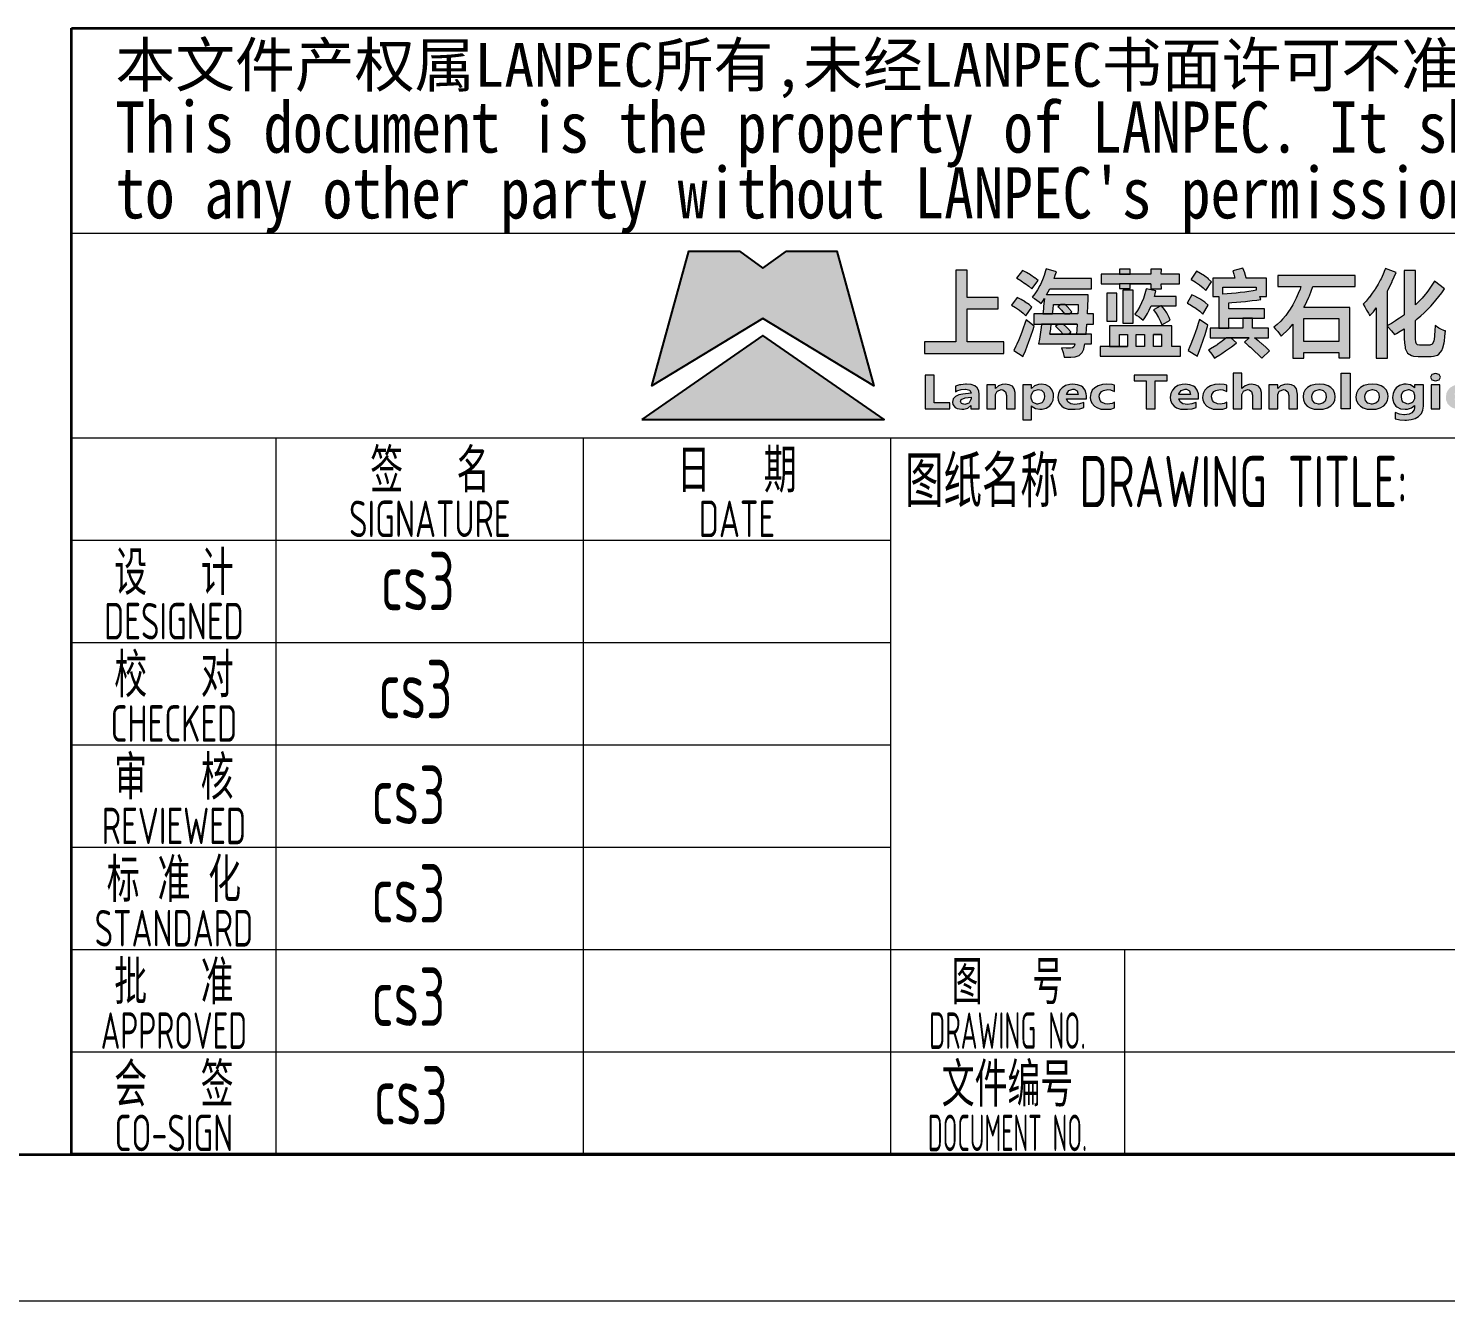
# Model space of a CAD drawing. Header units: millimetres. Extents: x 5765 to 6606, y -201 to 393.
# Drawn here: x 6413.1 to 6510, y -200.6 to -113.5 of the extents above; entities that cross this region are included whole.
import ezdxf
from ezdxf.enums import TextEntityAlignment as Align

# ---------------------------------------------------------------- set-up
doc = ezdxf.new("R2010")
doc.units = ezdxf.units.MM
for name, color, linetype, lineweight in [('1粗实线', 7, 'Continuous', 35), ('2细实线', 3, 'Continuous', 13), ('7文本', 2, 'Continuous', 13), ('8标注', 3, 'Continuous', 13), ('9图表', 4, 'Continuous', 13)]:
    doc.layers.add(name, color=color, linetype=linetype, lineweight=lineweight)
doc.layers.add('LOGO 1', color=7, linetype='Continuous', true_color=0x1e2380)
doc.layers.add('LOGO 2', color=7, linetype='Continuous', true_color=0x0075c2)
doc.styles.add('lanpec', font='bpec_e.shx', dxfattribs={"width": 0.75, "bigfont": 'hztxt.shx'})
doc.styles.add('黑体', font='simhei.ttf', dxfattribs={"width": 1.5})

# ---------------------------------------------------------------- blocks, each defined once
blk = doc.blocks.new('A1')
at = {"layer": '1粗实线'}
blk.add_lwpolyline([(-816, 10), (-10, 10), (-10, 584), (-816, 584)], close=True, dxfattribs=at)
at = {"layer": '9图表'}
blk.add_lwpolyline([(-841, 0), (0, 0), (0, 594), (-841, 594)], close=True, dxfattribs=at)
blk = doc.blocks.new('蓝滨LOGO')
at = {"layer": 'LOGO 1'}
h = blk.add_hatch(color=256, dxfattribs=at)
h.dxf.hatch_style = 1
h.paths.add_polyline_path([(24.365, 8.341), (22.233, 8.341), (22.233, 10.215), (21.469, 10.215), (21.469, 5.301), (19.322, 5.301), (19.322, 4.517), (24.757, 4.517), (24.757, 5.301), (22.233, 5.301), (22.233, 7.557), (24.365, 7.557)])
h = blk.add_hatch(color=256, dxfattribs=at)
h.dxf.hatch_style = 1
h.paths.add_polyline_path([(26.868, 9.683), (26.852, 9.694), (26.574, 9.88), (26.3, 10.04), (26.295, 10.04), (26.016, 10.189), (25.619, 9.668), (25.634, 9.658), (25.927, 9.483), (26.192, 9.307), (26.197, 9.301), (26.45, 9.111), (26.656, 8.93), (27.085, 9.513)])
h.paths.add_polyline_path([(26.667, 7.681), (26.471, 7.851), (26.218, 8.032), (26.207, 8.037), (25.939, 8.202), (25.67, 8.341), (25.283, 7.81), (25.552, 7.65), (25.557, 7.645), (25.82, 7.464), (26.068, 7.278), (26.259, 7.092)])
h.paths.add_polyline_path([(26.723, 6.081), (26.827, 6.39), (26.28, 6.819), (26.187, 6.556), (26.073, 6.241), (25.975, 5.977), (25.856, 5.673), (25.769, 5.451), (25.64, 5.157), (25.578, 5.012), (25.443, 4.723), (26.068, 4.3), (26.104, 4.393), (26.223, 4.692), (26.341, 5.007), (26.465, 5.327), (26.507, 5.451), (26.615, 5.766)])
h.paths.add_polyline_path([(30.734, 9.632), (28.179, 9.632), (28.267, 9.874), (28.339, 10.102), (27.647, 10.293), (27.606, 10.158), (27.503, 9.843), (27.384, 9.539), (27.245, 9.234), (27.214, 9.172), (27.049, 8.868), (26.873, 8.6), (26.687, 8.362), (26.837, 8.269), (27.007, 8.156), (27.167, 8.042), (27.302, 7.934), (27.415, 8.099), (27.524, 8.269), (27.508, 8.094), (27.472, 7.758), (27.451, 7.567), (27.415, 7.232), (28.076, 7.232), (28.112, 7.547), (28.148, 7.851), (28.654, 7.851), (28.943, 7.851), (29.831, 7.851), (29.82, 7.531), (29.81, 7.232), (29.232, 7.232), (28.886, 7.232), (28.076, 7.232), (27.415, 7.232), (26.796, 7.232), (26.796, 6.525), (27.327, 6.525), (29.774, 6.525), (29.769, 6.483), (29.748, 6.153), (29.712, 5.833), (30.373, 5.833), (30.378, 5.859), (30.404, 6.179), (30.429, 6.525), (30.889, 6.525), (30.889, 7.232), (30.466, 7.232), (30.471, 7.35), (30.486, 7.686), (30.491, 7.846), (30.507, 8.187), (30.512, 8.274), (30.512, 8.388), (30.512, 8.512), (27.668, 8.512), (27.782, 8.723), (27.885, 8.94), (30.734, 8.94)])
h.paths.add_polyline_path([(30.739, 5.833), (30.373, 5.833), (27.899, 5.833), (27.952, 6.174), (27.952, 6.194), (27.993, 6.525), (27.327, 6.525), (27.322, 6.463), (27.276, 6.127), (27.229, 5.802), (27.178, 5.487), (27.126, 5.177), (29.609, 5.177), (29.573, 5.053), (29.531, 4.971), (29.433, 4.888), (29.309, 4.868), (29.057, 4.873), (29, 4.878), (28.693, 4.893), (28.814, 4.584), (28.876, 4.264), (28.984, 4.253), (29.289, 4.248), (29.325, 4.248), (29.629, 4.274), (29.898, 4.362), (30.115, 4.568), (30.218, 4.795), (30.228, 4.837), (30.295, 5.177), (30.739, 5.177)])
h.paths.add_polyline_path([(29.103, 6.251), (29.041, 6.313), (28.804, 6.525), (28.515, 6.525), (28.287, 6.37), (28.329, 6.334), (28.561, 6.106), (28.597, 6.07), (28.809, 5.833), (29.144, 5.833), (29.34, 5.977), (29.32, 6.003)], flags=17)
h.paths.add_polyline_path([(29.196, 7.598), (29.17, 7.624), (28.943, 7.851), (28.654, 7.851), (28.45, 7.709), (28.685, 7.474), (28.886, 7.232), (29.232, 7.232), (29.397, 7.356)], flags=17)
h = blk.add_hatch(color=256, dxfattribs=at)
h.dxf.hatch_style = 1
h.paths.add_polyline_path([(36.768, 9.926), (35.509, 9.926), (35.519, 10.287), (34.801, 10.287), (34.801, 9.926), (33.382, 9.926), (32.664, 9.926), (31.4, 9.926), (31.4, 9.281), (32.664, 9.281), (34.801, 9.281), (34.801, 8.935), (35.519, 8.935), (35.509, 9.281), (36.768, 9.281)])
h.paths.add_polyline_path([(33.382, 10.287), (32.664, 10.287), (32.664, 9.926), (33.382, 9.926)], flags=17)
h.paths.add_polyline_path([(33.382, 9.281), (32.664, 9.281), (32.664, 8.961), (33.382, 8.961)], flags=17)
h.paths.add_polyline_path([(32.468, 8.641), (31.797, 8.641), (31.797, 6.721), (32.468, 6.721)])
h.paths.add_polyline_path([(33.594, 8.837), (32.892, 8.837), (32.892, 6.592), (33.594, 6.592)])
h.paths.add_polyline_path([(36.541, 8.414), (35.049, 8.414), (35.096, 8.6), (35.142, 8.79), (34.474, 8.929), (34.388, 8.594), (34.29, 8.279), (34.172, 7.975), (34.058, 7.732), (33.888, 7.454), (33.702, 7.211), (33.836, 7.118), (34.001, 7.01), (34.156, 6.891), (34.28, 6.793), (34.399, 6.953), (34.574, 7.237), (34.693, 7.469), (34.832, 7.774), (35.483, 7.774), (35.534, 7.774), (36.541, 7.774)])
h.paths.add_polyline_path([(35.896, 7.283), (35.736, 7.526), (35.534, 7.774), (35.483, 7.774), (34.977, 7.495), (35.158, 7.252), (35.323, 6.979), (35.462, 6.71), (35.56, 6.468), (36.128, 6.798), (36.061, 6.979)])
h.paths.add_polyline_path([(36.236, 6.395), (31.983, 6.395), (31.983, 4.992), (32.649, 4.992), (32.649, 5.802), (33.206, 5.802), (33.206, 4.992), (31.983, 4.992), (31.343, 4.992), (31.343, 4.336), (36.82, 4.336), (36.82, 4.992), (36.236, 4.992)])
h.paths.add_polyline_path([(34.373, 5.802), (34.373, 4.992), (33.8, 4.992), (33.8, 5.802)], flags=16)
h.paths.add_polyline_path([(34.977, 5.802), (35.534, 5.802), (35.534, 4.992), (34.977, 4.992)], flags=16)
h = blk.add_hatch(color=256, dxfattribs=at)
h.dxf.hatch_style = 1
h.paths.add_polyline_path([(38.946, 9.42), (38.729, 9.61), (38.482, 9.797), (38.461, 9.812), (38.193, 9.978), (38.193, 9.983), (37.919, 10.138), (37.558, 9.586), (37.836, 9.41), (37.862, 9.394), (38.12, 9.214), (38.131, 9.209), (38.373, 9.007), (38.559, 8.811)])
h.paths.add_polyline_path([(38.724, 7.825), (38.507, 8.006), (38.487, 8.021), (38.224, 8.197), (38.193, 8.218), (37.919, 8.372), (37.898, 8.383), (37.614, 8.517), (37.274, 7.954), (37.3, 7.944), (37.573, 7.794), (37.609, 7.774), (37.873, 7.603), (37.893, 7.588), (38.146, 7.397), (38.358, 7.206)])
h.paths.add_polyline_path([(38.605, 6.127), (38.698, 6.442), (38.125, 6.834), (38.048, 6.571), (37.945, 6.251), (37.857, 5.993), (37.743, 5.683), (37.656, 5.456), (37.537, 5.157), (37.475, 4.997), (37.351, 4.708), (37.981, 4.326), (38.022, 4.424), (38.136, 4.723), (38.249, 5.038), (38.363, 5.363), (38.404, 5.492), (38.507, 5.812)])
h.paths.add_polyline_path([(42.699, 9.668), (41.326, 9.668), (41.32, 9.683), (41.228, 10.003), (41.217, 10.029), (41.099, 10.339), (40.397, 10.163), (40.474, 9.926), (40.546, 9.668), (39.049, 9.668), (39.049, 8.414), (39.447, 8.414), (39.447, 6.241), (40.128, 6.241), (40.128, 6.917), (41.088, 6.917), (41.759, 6.917), (42.564, 6.917), (42.564, 7.572), (40.128, 7.572), (40.128, 7.98), (40.35, 7.996), (40.655, 8.016), (40.964, 8.042), (41.274, 8.073), (41.419, 8.089), (41.739, 8.125), (42.043, 8.166), (42.327, 8.212), (42.25, 8.414), (42.699, 8.414)])
h.paths.add_polyline_path([(39.715, 9.054), (42.002, 9.054), (42.002, 8.832), (41.806, 8.796), (41.491, 8.744), (41.228, 8.713), (40.918, 8.672), (40.629, 8.641), (40.319, 8.615), (40.02, 8.589), (39.715, 8.569)], flags=16)
h.paths.add_polyline_path([(42.838, 6.241), (41.759, 6.241), (41.759, 6.917), (41.088, 6.917), (41.088, 6.241), (40.128, 6.241), (39.447, 6.241), (38.848, 6.241), (38.848, 5.58), (39.958, 5.58), (41.532, 5.58), (41.207, 5.286), (41.269, 5.234), (41.511, 5.017), (41.604, 4.935), (41.847, 4.723), (41.919, 4.656), (42.146, 4.439), (42.167, 4.419), (42.384, 4.191), (42.921, 4.697), (42.709, 4.893), (42.693, 4.909), (42.451, 5.115), (42.42, 5.146), (42.177, 5.353), (42.141, 5.379), (41.899, 5.58), (42.838, 5.58)])
h.paths.add_polyline_path([(40.665, 5.229), (40.268, 5.58), (39.958, 5.58), (39.932, 5.559), (39.679, 5.358), (39.617, 5.312), (39.359, 5.131), (39.307, 5.09), (39.044, 4.919), (39.003, 4.899), (38.735, 4.739), (38.755, 4.718), (38.962, 4.47), (38.967, 4.465), (39.147, 4.197), (39.246, 4.259), (39.519, 4.429), (39.648, 4.517), (39.911, 4.692), (40.051, 4.78), (40.309, 4.961), (40.417, 5.038)])
h = blk.add_hatch(color=256, dxfattribs=at)
h.dxf.hatch_style = 1
h.paths.add_polyline_path([(45.47, 8.063), (45.605, 8.362), (45.651, 8.465), (45.77, 8.775), (45.889, 9.085), (48.769, 9.085), (48.769, 9.849), (43.488, 9.849), (43.488, 9.085), (45.057, 9.085), (45.001, 8.914), (44.882, 8.61), (44.743, 8.3), (44.655, 8.119), (44.5, 7.83), (44.33, 7.552), (44.211, 7.376), (44.02, 7.113), (43.814, 6.865), (43.679, 6.726), (43.447, 6.504), (43.204, 6.303), (43.328, 6.179), (43.473, 6.019), (43.607, 5.854), (43.71, 5.704), (43.855, 5.823), (44.087, 6.034), (44.309, 6.266), (44.521, 6.519), (44.521, 4.197), (45.254, 4.197), (45.254, 4.589), (47.654, 4.589), (47.654, 4.222), (48.418, 4.222), (48.418, 7.65), (45.269, 7.65), (45.326, 7.763)])
h.paths.add_polyline_path([(45.254, 6.906), (47.654, 6.906), (47.654, 5.337), (45.254, 5.337)], flags=16)
h = blk.add_hatch(color=256, dxfattribs=at)
h.dxf.hatch_style = 1
h.paths.add_polyline_path([(50.983, 8.806), (51.004, 8.847), (51.159, 9.136), (51.303, 9.431), (51.308, 9.451), (51.442, 9.751), (51.566, 10.055), (50.838, 10.318), (50.808, 10.231), (50.678, 9.926), (50.539, 9.627), (50.493, 9.534), (50.338, 9.245), (50.173, 8.966), (50.131, 8.904), (49.946, 8.63), (49.755, 8.372), (49.739, 8.357), (49.522, 8.099), (49.311, 7.877), (49.424, 7.701), (49.558, 7.485), (49.677, 7.273), (49.765, 7.087), (49.78, 7.103), (49.997, 7.34), (50.018, 7.366), (50.219, 7.624), (50.219, 4.197), (50.983, 4.197), (50.983, 6.339), (50.978, 6.421)])
h.paths.add_polyline_path([(53.259, 7.077), (53.492, 7.294), (53.719, 7.521), (53.946, 7.758), (54.085, 7.908), (54.292, 8.15), (54.493, 8.403), (54.689, 8.667), (54.875, 8.935), (54.188, 9.446), (54.157, 9.389), (53.977, 9.116), (53.791, 8.852), (53.595, 8.594), (53.559, 8.553), (53.347, 8.305), (53.13, 8.068), (52.908, 7.841), (52.908, 10.194), (52.129, 10.194), (52.129, 7.165), (52.067, 7.118), (51.809, 6.927), (51.556, 6.757), (51.52, 6.736), (51.246, 6.571), (50.978, 6.421), (50.983, 6.339), (51.019, 6.303), (51.246, 6.07), (51.257, 6.06), (51.453, 5.802), (51.592, 5.874), (51.86, 6.034), (52.129, 6.205), (52.129, 5.534), (52.139, 5.25), (52.181, 4.945), (52.201, 4.857), (52.33, 4.568), (52.361, 4.527), (52.624, 4.367), (52.753, 4.336), (53.084, 4.305), (53.961, 4.305), (54.132, 4.321), (54.405, 4.403), (54.488, 4.455), (54.689, 4.708), (54.772, 4.904), (54.854, 5.25), (54.875, 5.363), (54.911, 5.683), (54.942, 6.05), (54.875, 6.07), (54.581, 6.199), (54.488, 6.251), (54.235, 6.421), (54.219, 6.06), (54.199, 5.761), (54.188, 5.663), (54.142, 5.353), (54.044, 5.141), (53.889, 5.084), (53.182, 5.084), (53.037, 5.105), (52.955, 5.162), (52.919, 5.291), (52.908, 5.523), (52.908, 6.772), (53.022, 6.87)])
h = blk.add_hatch(color=174, dxfattribs=at)
h.dxf.hatch_style = 1
h.paths.add_polyline_path([(0, 0), (16.56, 0), (8.28, 5.75)])
h = blk.add_hatch(color=256, dxfattribs=at)
h.dxf.hatch_style = 1
h.paths.add_polyline_path([(19.98, 1.131), (19.98, 3.024), (19.372, 3.024), (19.372, 0.726), (21.051, 0.726), (21.051, 1.131)])
h.paths.add_polyline_path([(23.068, 1.717), (23.034, 1.954), (22.932, 2.157), (22.763, 2.292), (22.515, 2.382), (22.2, 2.404), (22.132, 2.404), (21.806, 2.371), (21.715, 2.359), (21.434, 2.269), (21.434, 1.897), (21.535, 1.954), (21.828, 2.044), (22.146, 2.08), (22.414, 1.999), (22.504, 1.796), (21.941, 1.728), (21.682, 1.683), (21.434, 1.571), (21.287, 1.402), (21.231, 1.176), (21.253, 1.018), (21.411, 0.816), (21.558, 0.737), (21.873, 0.692), (22.02, 0.692), (22.29, 0.782), (22.493, 0.962), (22.493, 0.726), (23.068, 0.726)])
h.paths.add_polyline_path([(22.504, 1.514), (22.504, 1.379), (22.378, 1.126), (22.076, 1.03), (21.862, 1.086), (21.783, 1.233), (21.839, 1.368), (22.11, 1.469)], flags=16)
h.paths.add_polyline_path([(24.3, 1.94), (24.642, 2.068), (24.87, 1.897), (24.927, 1.638), (24.927, 0.726), (25.524, 0.726), (25.524, 1.841), (25.456, 2.089), (25.332, 2.269), (25.118, 2.371), (24.848, 2.404), (24.645, 2.393), (24.386, 2.292), (24.172, 2.101), (24.172, 2.371), (23.575, 2.371), (23.575, 0.726), (24.172, 0.726), (24.172, 1.696)])
h.paths.add_polyline_path([(26.639, 2.371), (26.042, 2.371), (26.042, -0.029), (26.639, -0.029), (26.639, 0.943), (26.684, 0.883), (26.91, 0.737), (27.214, 0.692), (27.372, 0.692), (27.653, 0.771), (27.89, 0.94), (28.014, 1.097), (28.115, 1.323), (28.149, 1.593), (28.138, 1.751), (28.059, 1.999), (27.924, 2.19), (27.868, 2.235), (27.62, 2.371), (27.315, 2.404), (27.124, 2.393), (26.853, 2.303), (26.639, 2.113)])
h.paths.add_polyline_path([(26.784, 1.958), (27.09, 2.044), (27.315, 1.999), (27.473, 1.852), (27.53, 1.593), (27.507, 1.402), (27.377, 1.142), (27.029, 1.045), (26.716, 1.18), (26.628, 1.458), (26.628, 1.674)], flags=16)
h.paths.add_polyline_path([(29.039, 1.413), (30.391, 1.413), (30.391, 1.616), (30.38, 1.762), (30.301, 2.01), (30.144, 2.202), (30.053, 2.269), (29.783, 2.371), (29.468, 2.404), (29.253, 2.393), (28.972, 2.314), (28.735, 2.168), (28.589, 2.01), (28.487, 1.785), (28.442, 1.526), (28.465, 1.323), (28.555, 1.097), (28.724, 0.906), (28.87, 0.804), (29.141, 0.714), (29.479, 0.692), (29.637, 0.692), (29.952, 0.726), (30.211, 0.816), (30.211, 1.165), (29.93, 1.064), (29.614, 1.03), (29.321, 1.075), (29.118, 1.199)])
h.paths.add_polyline_path([(29.186, 1.976), (29.513, 2.099), (29.761, 1.954), (29.828, 1.717), (29.022, 1.717)], flags=16)
h.paths.add_polyline_path([(31.259, 1.537), (31.293, 1.706), (31.428, 1.909), (31.563, 1.988), (31.868, 2.044), (32.037, 2.021), (32.318, 1.92), (32.318, 2.337), (32.149, 2.382), (31.8, 2.404), (31.484, 2.382), (31.203, 2.303), (30.966, 2.168), (30.797, 1.999), (30.696, 1.773), (30.662, 1.503), (30.673, 1.334), (30.763, 1.109), (30.944, 0.917), (31.113, 0.816), (31.383, 0.714), (31.71, 0.692), (32.059, 0.714), (32.318, 0.793), (32.318, 1.176), (32.149, 1.097), (31.845, 1.052), (31.676, 1.075), (31.417, 1.188), (31.327, 1.289)])
h = blk.add_hatch(color=256, dxfattribs=at)
h.dxf.hatch_style = 1
h.paths.add_polyline_path([(35.09, 2.63), (35.913, 2.63), (35.913, 3.024), (33.659, 3.024), (33.659, 2.63), (34.482, 2.63), (34.482, 0.726), (35.09, 0.726)])
h.paths.add_polyline_path([(36.724, 1.413), (38.065, 1.413), (38.065, 1.616), (38.054, 1.762), (37.975, 2.01), (37.828, 2.202), (37.727, 2.269), (37.468, 2.371), (37.141, 2.404), (36.938, 2.393), (36.656, 2.314), (36.42, 2.168), (36.273, 2.01), (36.161, 1.785), (36.127, 1.526), (36.149, 1.323), (36.239, 1.097), (36.397, 0.906), (36.555, 0.804), (36.825, 0.714), (37.163, 0.692), (37.31, 0.692), (37.637, 0.726), (37.896, 0.816), (37.896, 1.165), (37.885, 1.165), (37.614, 1.064), (37.097, 1.008), (36.803, 1.199)])
h.paths.add_polyline_path([(37.189, 2.096), (37.445, 1.954), (37.513, 1.717), (36.693, 1.717), (36.87, 1.976)], flags=16)
h.paths.add_polyline_path([(39.622, 2.057), (40.003, 1.92), (40.003, 2.337), (39.823, 2.382), (39.473, 2.404), (39.169, 2.382), (38.887, 2.303), (38.651, 2.168), (38.482, 1.999), (38.369, 1.773), (38.335, 1.503), (38.358, 1.334), (38.448, 1.109), (38.628, 0.917), (38.786, 0.816), (39.056, 0.714), (39.383, 0.692), (39.394, 0.692), (39.732, 0.714), (39.992, 0.793), (39.992, 1.176), (39.823, 1.097), (39.432, 1.037), (39.03, 1.22), (38.916, 1.637), (39.158, 1.971)])
h.paths.add_polyline_path([(40.42, 0.726), (41.017, 0.726), (41.017, 1.661), (41.017, 1.896), (41.463, 2.063), (41.693, 1.92), (41.761, 1.661), (41.761, 0.726), (42.358, 0.726), (42.358, 1.852), (42.29, 2.089), (42.155, 2.269), (41.941, 2.371), (41.659, 2.404), (41.501, 2.393), (41.242, 2.303), (41.017, 2.113), (41.017, 3.159), (40.42, 3.159)])
h.paths.add_polyline_path([(42.876, 0.726), (43.473, 0.726), (43.473, 1.661), (43.473, 1.896), (43.942, 2.072), (44.161, 1.897), (44.228, 1.638), (44.228, 0.726), (44.825, 0.726), (44.825, 1.728), (44.814, 1.841), (44.758, 2.089), (44.623, 2.269), (44.42, 2.371), (44.138, 2.404), (43.935, 2.393), (43.676, 2.292), (43.473, 2.111), (43.473, 2.371), (42.876, 2.371)])
h.paths.add_polyline_path([(45.355, 2.021), (45.242, 1.807), (45.209, 1.537), (45.231, 1.334), (45.332, 1.097), (45.501, 0.917), (45.693, 0.804), (45.963, 0.714), (46.301, 0.692), (46.583, 0.703), (46.876, 0.793), (47.113, 0.928), (47.259, 1.086), (47.372, 1.3), (47.406, 1.571), (47.383, 1.762), (47.293, 1.999), (47.113, 2.179), (46.932, 2.292), (46.662, 2.382), (46.324, 2.404), (46.042, 2.393), (45.749, 2.314), (45.513, 2.179)])
h.paths.add_polyline_path([(45.98, 1.954), (46.33, 2.048), (46.731, 1.939), (46.833, 1.351), (46.572, 1.109), (46.122, 1.011), (45.862, 1.289), (45.798, 1.657)], flags=16)
h.paths.add_polyline_path([(48.42, 3.159), (47.823, 3.159), (47.823, 0.726), (48.42, 0.726)])
h.paths.add_polyline_path([(49.13, 0.917), (49.31, 0.804), (49.592, 0.714), (49.918, 0.692), (50.211, 0.703), (50.493, 0.793), (50.73, 0.928), (50.876, 1.086), (50.989, 1.3), (51.023, 1.571), (51, 1.762), (50.91, 1.999), (50.73, 2.179), (50.561, 2.292), (50.279, 2.382), (49.952, 2.404), (49.659, 2.393), (49.366, 2.314), (49.13, 2.179), (48.983, 2.021), (48.87, 1.807), (48.825, 1.537), (48.848, 1.334), (48.949, 1.097)])
h.paths.add_polyline_path([(49.49, 1.289), (49.416, 1.632), (49.592, 1.949), (49.946, 2.049), (50.348, 1.939), (50.45, 1.351), (50.189, 1.109), (49.736, 1.006)], flags=16)
h.paths.add_polyline_path([(53.434, 0.906), (53.434, 2.371), (52.837, 2.371), (52.837, 2.168), (52.825, 2.168), (52.792, 2.213), (52.566, 2.359), (52.262, 2.404), (52.093, 2.404), (51.811, 2.326), (51.586, 2.168), (51.451, 1.999), (51.361, 1.773), (51.327, 1.503), (51.338, 1.345), (51.417, 1.109), (51.563, 0.906), (51.62, 0.861), (51.868, 0.726), (52.183, 0.692), (52.352, 0.703), (52.623, 0.793), (52.825, 0.962), (52.862, 0.962), (52.779, 0.52), (52.465, 0.354), (52.126, 0.305), (51.507, 0.397), (51.507, 0.049), (51.541, 0.038), (51.823, -0.018), (52.172, -0.041), (52.273, -0.041), (52.6, -0.007), (52.882, 0.072), (53.107, 0.207), (53.13, 0.23), (53.299, 0.41), (53.4, 0.635)])
h.paths.add_polyline_path([(52.348, 1.045), (52.007, 1.2), (51.91, 1.625), (52.082, 1.953), (52.436, 2.052), (52.748, 1.916), (52.882, 1.514), (52.696, 1.142)], flags=16)
h.paths.add_polyline_path([(53.963, 0.726), (54.561, 0.726), (54.561, 2.371), (53.963, 2.371)])
h.paths.add_polyline_path([(54.268, 3.148), (54.02, 3.08), (53.918, 2.9), (54.02, 2.72), (54.268, 2.641), (54.516, 2.72), (54.617, 2.9), (54.516, 3.08)])
h.paths.add_polyline_path([(55.564, 1.413), (56.916, 1.413), (56.916, 1.616), (56.904, 1.762), (56.825, 2.01), (56.668, 2.202), (56.578, 2.269), (56.318, 2.371), (55.992, 2.404), (55.789, 2.393), (55.507, 2.314), (55.259, 2.168), (55.124, 2.01), (55.011, 1.785), (54.978, 1.526), (54.989, 1.323), (55.079, 1.097), (55.248, 0.906), (55.406, 0.804), (55.676, 0.714), (56.003, 0.692), (56.161, 0.692), (56.476, 0.726), (56.735, 0.816), (56.735, 1.165), (56.454, 1.064), (55.952, 1.01), (55.642, 1.199)])
h.paths.add_polyline_path([(55.71, 1.976), (56.041, 2.095), (56.296, 1.954), (56.364, 1.717), (55.546, 1.717)], flags=16)
h.paths.add_polyline_path([(58.549, 0.827), (58.73, 0.985), (58.809, 1.221), (58.73, 1.447), (58.516, 1.616), (58.425, 1.649), (58.099, 1.751), (57.756, 1.837), (57.93, 2.033), (58.254, 2.097), (58.685, 1.965), (58.685, 2.337), (58.459, 2.382), (58.144, 2.404), (58.076, 2.404), (57.761, 2.371), (57.502, 2.269), (57.321, 2.123), (57.254, 1.897), (57.265, 1.785), (57.4, 1.582), (57.58, 1.469), (58.063, 1.324), (58.305, 1.1), (57.846, 1.018), (57.254, 1.086), (57.254, 0.771), (57.547, 0.703), (57.873, 0.692), (57.975, 0.692), (58.29, 0.726)])
at = {"layer": 'LOGO 2'}
h = blk.add_hatch(color=152, dxfattribs=at)
h.dxf.hatch_style = 1
h.paths.add_polyline_path([(8.28, 6.9), (15.87, 2.3), (13.34, 11.5), (9.89, 11.5), (8.28, 10.35), (6.67, 11.5), (3.22, 11.5), (0.69, 2.3)])
at = {"color": 164, "lineweight": 0}
for points in [[(22.233, 10.215), (21.469, 10.215), (21.469, 5.301), (19.322, 5.301), (19.322, 4.517), (24.757, 4.517), (24.757, 5.301), (22.233, 5.301), (22.233, 7.557), (24.365, 7.557), (24.365, 8.341), (22.233, 8.341)], [(26.016, 10.189), (25.619, 9.668), (25.634, 9.658), (25.903, 9.498), (25.929, 9.482), (26.192, 9.307), (26.197, 9.301), (26.45, 9.111), (26.656, 8.93), (27.085, 9.513), (26.868, 9.683), (26.852, 9.694), (26.589, 9.869), (26.574, 9.88), (26.3, 10.04), (26.295, 10.04)], [(33.382, 10.287), (32.664, 10.287), (32.664, 9.926), (33.382, 9.926)], [(37.919, 10.138), (37.558, 9.585), (37.568, 9.58), (37.836, 9.41), (37.862, 9.394), (38.12, 9.214), (38.131, 9.209), (38.373, 9.007), (38.559, 8.811), (38.946, 9.42), (38.74, 9.601), (38.735, 9.606), (38.482, 9.797), (38.461, 9.812), (38.193, 9.978), (38.193, 9.983)], [(32.664, 9.281), (32.664, 8.961), (33.382, 8.961), (33.382, 9.281), (34.801, 9.281)], [(33.594, 8.837), (32.892, 8.837), (32.892, 6.592), (33.594, 6.592)], [(34.471, 8.93), (34.471, 8.92), (34.388, 8.594), (34.29, 8.279), (34.172, 7.975), (34.058, 7.732), (33.888, 7.454), (33.702, 7.211), (33.836, 7.118), (34.001, 7.01), (34.156, 6.891), (34.28, 6.793), (34.399, 6.953), (34.574, 7.237), (34.693, 7.469), (34.832, 7.774), (35.483, 7.774), (35.534, 7.774), (36.541, 7.774), (36.541, 8.414), (35.049, 8.414), (35.096, 8.6), (35.142, 8.79)], [(25.67, 8.341), (25.283, 7.81), (25.552, 7.65), (25.557, 7.645), (25.82, 7.464), (26.068, 7.278), (26.259, 7.092), (26.667, 7.681), (26.471, 7.851), (26.218, 8.032), (26.207, 8.037), (25.939, 8.202)], [(28.943, 7.851), (28.654, 7.851), (28.447, 7.707), (28.458, 7.701), (28.685, 7.474), (28.886, 7.232), (29.232, 7.232), (29.397, 7.356), (29.196, 7.598), (29.17, 7.624)], [(32.468, 8.641), (31.797, 8.641), (31.797, 6.721), (32.468, 6.721)], [(35.534, 7.774), (35.483, 7.774), (34.977, 7.495), (35.158, 7.252), (35.323, 6.979), (35.462, 6.71), (35.56, 6.468), (36.128, 6.798), (36.061, 6.979), (35.896, 7.283), (35.736, 7.526)], [(37.614, 8.517), (37.274, 7.954), (37.3, 7.944), (37.573, 7.794), (37.609, 7.774), (37.873, 7.603), (37.893, 7.588), (38.146, 7.397), (38.358, 7.206), (38.724, 7.825), (38.507, 8.006), (38.487, 8.021), (38.224, 8.197), (38.193, 8.218), (37.919, 8.372), (37.898, 8.383)], [(26.28, 6.819), (26.187, 6.556), (26.073, 6.241), (25.975, 5.977), (25.856, 5.673), (25.769, 5.451), (25.64, 5.157), (25.578, 5.012), (25.443, 4.723), (26.068, 4.3), (26.104, 4.393), (26.223, 4.692), (26.341, 5.007), (26.465, 5.327), (26.507, 5.451), (26.615, 5.766), (26.723, 6.081), (26.827, 6.39)], [(38.125, 6.834), (38.048, 6.571), (37.945, 6.251), (37.857, 5.993), (37.743, 5.683), (37.656, 5.456), (37.537, 5.157), (37.475, 4.997), (37.351, 4.708), (37.981, 4.326), (38.022, 4.424), (38.136, 4.723), (38.249, 5.038), (38.363, 5.363), (38.404, 5.492), (38.507, 5.812), (38.605, 6.127), (38.698, 6.442)], [(41.759, 6.917), (41.088, 6.917), (41.088, 6.241), (40.128, 6.241), (39.447, 6.241), (38.848, 6.241), (38.848, 5.58), (39.958, 5.58), (41.532, 5.58), (41.207, 5.286), (41.269, 5.234), (41.511, 5.017), (41.604, 4.935), (41.847, 4.723), (41.919, 4.656), (42.146, 4.439), (42.167, 4.419), (42.384, 4.191), (42.921, 4.697), (42.709, 4.893), (42.693, 4.909), (42.451, 5.115), (42.42, 5.146), (42.177, 5.353), (42.141, 5.379), (41.899, 5.58), (42.838, 5.58), (42.838, 6.241), (41.759, 6.241)], [(28.804, 6.525), (28.515, 6.525), (28.287, 6.37), (28.329, 6.334), (28.561, 6.106), (28.597, 6.07), (28.809, 5.833), (29.144, 5.833), (29.34, 5.977), (29.32, 6.003), (29.103, 6.251), (29.041, 6.313)], [(39.958, 5.58), (39.932, 5.559), (39.679, 5.358), (39.617, 5.312), (39.359, 5.131), (39.307, 5.09), (39.044, 4.919), (39.003, 4.899), (38.735, 4.739), (38.755, 4.718), (38.962, 4.47), (38.967, 4.465), (39.147, 4.197), (39.246, 4.259), (39.519, 4.429), (39.648, 4.517), (39.911, 4.692), (40.051, 4.78), (40.309, 4.961), (40.417, 5.038), (40.665, 5.229), (40.268, 5.58), (41.532, 5.58)]]:
    blk.add_lwpolyline(points, close=True, dxfattribs=at)
for points in [[(27.647, 10.293), (27.606, 10.158), (27.503, 9.843), (27.384, 9.539), (27.245, 9.234), (27.214, 9.172), (27.049, 8.868), (26.873, 8.6), (26.687, 8.362), (26.837, 8.269)], [(29.831, 7.851), (29.82, 7.531), (29.81, 7.232), (29.232, 7.232), (28.886, 7.232), (28.076, 7.232), (27.415, 7.232), (26.796, 7.232), (26.796, 6.525), (27.327, 6.525), (29.774, 6.525), (29.769, 6.483), (29.748, 6.153), (29.712, 5.833), (29.144, 5.833), (28.809, 5.833), (27.9, 5.833), (30.373, 5.833), (30.378, 5.859), (30.404, 6.179), (30.429, 6.525), (30.889, 6.525), (30.889, 7.232), (30.466, 7.232), (30.471, 7.35), (30.486, 7.686), (30.491, 7.846), (30.507, 8.187), (30.512, 8.274), (30.512, 8.388), (30.512, 8.512), (27.668, 8.512), (27.782, 8.723), (27.885, 8.94), (30.734, 8.94), (30.734, 9.632), (28.179, 9.632), (28.267, 9.874), (28.339, 10.102), (27.647, 10.293)], [(35.519, 10.287), (34.801, 10.287), (34.801, 9.926), (33.382, 9.926), (32.664, 9.926), (31.4, 9.926), (31.4, 9.281), (32.664, 9.281)], [(33.382, 9.281), (34.801, 9.281), (34.801, 8.935), (35.519, 8.935), (35.509, 9.281), (36.768, 9.281), (36.768, 9.926), (35.509, 9.926), (35.519, 10.287)], [(41.099, 10.339), (40.397, 10.163), (40.474, 9.926), (40.546, 9.668), (39.049, 9.668), (39.049, 8.414)], [(42.699, 9.668), (41.326, 9.668), (41.32, 9.683), (41.228, 10.003), (41.217, 10.029), (41.099, 10.339)], [(48.769, 9.849), (43.488, 9.849), (43.488, 9.085), (45.057, 9.085), (45.001, 8.914), (44.882, 8.61), (44.743, 8.3), (44.655, 8.119), (44.5, 7.83), (44.33, 7.552), (44.211, 7.376), (44.02, 7.113)], [(47.654, 4.589), (47.654, 4.222), (48.418, 4.222), (48.418, 7.65), (45.269, 7.65), (45.326, 7.763), (45.47, 8.063), (45.605, 8.362), (45.651, 8.465), (45.77, 8.775), (45.889, 9.085), (48.769, 9.085), (48.769, 9.849)], [(50.838, 10.318), (50.808, 10.231), (50.678, 9.926), (50.539, 9.627), (50.493, 9.534), (50.338, 9.245), (50.173, 8.966), (50.131, 8.904), (49.946, 8.63), (49.755, 8.372), (49.739, 8.357), (49.522, 8.099), (49.311, 7.877), (49.424, 7.701)], [(50.219, 7.624), (50.219, 4.197), (50.983, 4.197), (50.983, 6.339), (50.978, 6.421), (50.983, 8.806), (51.004, 8.847), (51.159, 9.136), (51.303, 9.431), (51.308, 9.451), (51.442, 9.751), (51.566, 10.055), (50.838, 10.318)], [(52.908, 10.194), (52.129, 10.194), (52.129, 7.165), (52.067, 7.118), (51.809, 6.927), (51.556, 6.757), (51.52, 6.736), (51.246, 6.571), (50.978, 6.421), (50.983, 6.339), (51.019, 6.303)], [(52.908, 7.841), (52.908, 10.194)], [(39.049, 8.414), (39.447, 8.414), (39.447, 6.241), (40.128, 6.241), (40.128, 6.917), (41.088, 6.917), (41.759, 6.917), (42.564, 6.917), (42.564, 7.572), (40.128, 7.572), (40.128, 7.98), (40.35, 7.996), (40.655, 8.016), (40.964, 8.042), (41.274, 8.073), (41.419, 8.089), (41.739, 8.125), (42.043, 8.166), (42.327, 8.212), (42.25, 8.414), (42.699, 8.414), (42.699, 9.668)], [(42.002, 9.054), (42.002, 8.832), (41.806, 8.796), (41.491, 8.744), (41.228, 8.713), (40.918, 8.672), (40.629, 8.641), (40.319, 8.615), (40.02, 8.589), (39.715, 8.569)], [(39.715, 8.569), (39.715, 9.054), (42.002, 9.054)], [(54.188, 9.446), (54.157, 9.389), (53.977, 9.116), (53.791, 8.852), (53.595, 8.594), (53.559, 8.553), (53.347, 8.305), (53.13, 8.068), (52.908, 7.841)], [(53.946, 7.758), (54.085, 7.908), (54.292, 8.15), (54.493, 8.403), (54.689, 8.667), (54.875, 8.935), (54.188, 9.446)], [(26.837, 8.269), (27.007, 8.156), (27.167, 8.042), (27.302, 7.934), (27.415, 8.099), (27.524, 8.269)], [(27.508, 8.094), (27.472, 7.758), (27.451, 7.567), (27.415, 7.232), (28.076, 7.232), (28.112, 7.547), (28.148, 7.851), (28.654, 7.851), (28.943, 7.851), (29.831, 7.851)], [(27.524, 8.269), (27.508, 8.094)], [(53.182, 5.084), (53.037, 5.105), (52.955, 5.162), (52.919, 5.291), (52.908, 5.523), (52.908, 6.772), (53.022, 6.87), (53.259, 7.077), (53.492, 7.294), (53.719, 7.521), (53.946, 7.758)], [(44.02, 7.113), (43.814, 6.865), (43.679, 6.726)], [(45.254, 5.337), (45.254, 6.906), (47.654, 6.906)], [(47.654, 6.906), (47.654, 5.337), (45.254, 5.337)], [(49.424, 7.701), (49.558, 7.485), (49.677, 7.273), (49.765, 7.087), (49.78, 7.103), (49.997, 7.34), (50.018, 7.366), (50.219, 7.624)], [(27.327, 6.525), (27.322, 6.463), (27.276, 6.127), (27.229, 5.802), (27.178, 5.487), (27.126, 5.177), (29.609, 5.177), (29.573, 5.053), (29.531, 4.971), (29.433, 4.888), (29.309, 4.868)], [(30.228, 4.837), (30.295, 5.177), (30.739, 5.177), (30.739, 5.833), (30.373, 5.833), (27.9, 5.833), (27.9, 5.843), (27.952, 6.174), (27.952, 6.194), (27.993, 6.525), (28.515, 6.525), (28.804, 6.525), (29.774, 6.525), (27.327, 6.525)], [(33.206, 4.992), (31.983, 4.992), (31.343, 4.992), (31.343, 4.336), (36.82, 4.336), (36.82, 4.992), (36.236, 4.992), (36.236, 6.395)], [(33.206, 4.992), (31.983, 4.992), (31.343, 4.992), (31.343, 4.336), (36.82, 4.336), (36.82, 4.992), (36.236, 4.992), (36.236, 6.395)], [(36.236, 6.395), (31.983, 6.395), (31.983, 4.992), (32.649, 4.992), (32.649, 5.802), (33.206, 5.802)], [(43.679, 6.726), (43.447, 6.504), (43.204, 6.303), (43.328, 6.179), (43.473, 6.019), (43.607, 5.854), (43.71, 5.704), (43.855, 5.823), (44.087, 6.034), (44.309, 6.266), (44.521, 6.519)], [(44.521, 6.519), (44.521, 4.197), (45.254, 4.197), (45.254, 4.589), (47.654, 4.589)], [(51.019, 6.303), (51.246, 6.07), (51.257, 6.06), (51.453, 5.802), (51.592, 5.874), (51.86, 6.034), (52.129, 6.205)], [(52.129, 6.205), (52.129, 5.534), (52.139, 5.25), (52.181, 4.945)], [(52.181, 4.945), (52.201, 4.857), (52.33, 4.568), (52.361, 4.527), (52.624, 4.367), (52.753, 4.336), (53.084, 4.305), (53.961, 4.305), (54.132, 4.321), (54.405, 4.403), (54.488, 4.455), (54.689, 4.708), (54.772, 4.904), (54.854, 5.25), (54.875, 5.363), (54.911, 5.683), (54.942, 6.05), (54.875, 6.07), (54.581, 6.199), (54.488, 6.251), (54.235, 6.421)], [(54.235, 6.421), (54.219, 6.06), (54.199, 5.761), (54.188, 5.663), (54.142, 5.353), (54.044, 5.141), (53.889, 5.084), (53.182, 5.084)], [(29.309, 4.868), (29.057, 4.873), (29, 4.878), (28.69, 4.893)], [(28.69, 4.893), (28.695, 4.888), (28.814, 4.584), (28.876, 4.264), (28.984, 4.253), (29.289, 4.248), (29.325, 4.248), (29.629, 4.274), (29.898, 4.362), (30.115, 4.568), (30.218, 4.795), (30.228, 4.837)], [(33.206, 5.802), (33.206, 4.992), (32.649, 4.992), (31.983, 4.992), (33.206, 4.992)], [(33.206, 5.802), (33.206, 4.992), (32.649, 4.992), (31.983, 4.992), (33.206, 4.992)], [(33.8, 4.992), (33.8, 5.802)], [(33.8, 4.992), (33.8, 5.802)], [(33.8, 5.802), (34.373, 5.802)], [(34.373, 4.992), (33.8, 4.992)], [(34.373, 4.992), (33.8, 4.992)], [(34.373, 5.802), (34.373, 4.992)], [(34.977, 4.992), (34.977, 5.802), (35.534, 5.802), (34.977, 5.802)], [(34.977, 5.802), (35.534, 5.802), (35.534, 4.992), (34.977, 4.992)], [(34.977, 5.802), (35.534, 5.802), (35.534, 4.992), (34.977, 4.992)]]:
    blk.add_lwpolyline(points, dxfattribs=at)
at = {"layer": 'LOGO 1'}
blk.add_line((0, 0), (16.56, 0), dxfattribs=at)
blk.add_lwpolyline([(0, 0), (16.56, 0), (8.28, 5.75)], close=True, dxfattribs=at)
at = {"layer": 'LOGO 1', "color": 164, "lineweight": 0}
for points in [[(19.98, 3.024), (19.372, 3.024), (19.372, 0.726), (21.051, 0.726), (21.051, 1.131), (19.98, 1.131)], [(35.913, 3.024), (33.659, 3.024), (33.659, 2.63), (34.482, 2.63), (34.482, 0.726), (35.09, 0.726), (35.09, 2.63), (35.913, 2.63)], [(47.823, 0.726), (47.823, 3.159), (48.42, 3.159), (48.42, 0.726), (47.823, 0.726)], [(54.268, 3.148), (54.02, 3.08), (53.918, 2.9), (54.02, 2.72), (54.268, 2.641), (54.516, 2.72), (54.617, 2.9), (54.516, 3.08)], [(54.561, 2.371), (53.963, 2.371), (53.963, 0.726), (54.561, 0.726)]]:
    blk.add_lwpolyline(points, close=True, dxfattribs=at)
for points in [[(41.017, 3.159), (40.42, 3.159), (40.42, 0.726), (41.017, 0.726), (41.017, 1.661), (41.017, 1.717), (41.13, 1.931), (41.141, 1.942), (41.411, 2.044)], [(41.017, 2.123), (41.017, 3.159)], [(22.2, 2.404), (22.132, 2.404), (21.806, 2.371), (21.715, 2.359), (21.434, 2.269), (21.434, 1.897), (21.535, 1.954), (21.828, 2.044), (22.121, 2.078)], [(22.121, 2.078), (22.155, 2.078), (22.414, 1.999), (22.504, 1.796), (21.941, 1.728), (21.682, 1.683), (21.434, 1.571)], [(22.121, 2.078), (22.155, 2.078), (22.414, 1.999), (22.504, 1.796), (21.941, 1.728), (21.682, 1.683), (21.434, 1.571)], [(22.932, 2.157), (22.763, 2.292), (22.515, 2.382), (22.2, 2.404)], [(22.493, 0.962), (22.493, 0.726), (23.068, 0.726), (23.068, 1.717), (23.034, 1.954), (22.932, 2.157)], [(22.493, 0.962), (22.493, 0.726), (23.068, 0.726), (23.068, 1.717), (23.034, 1.954), (22.932, 2.157)], [(24.172, 2.371), (23.575, 2.371), (23.575, 0.726), (24.172, 0.726), (24.172, 1.661), (24.183, 1.717), (24.296, 1.931), (24.307, 1.942), (24.577, 2.044)], [(24.848, 2.404), (24.645, 2.393), (24.386, 2.292), (24.183, 2.111), (24.172, 2.111)], [(24.172, 2.111), (24.172, 2.371)], [(24.577, 2.044), (24.69, 2.033), (24.87, 1.897), (24.927, 1.638), (24.927, 0.726), (25.524, 0.726), (25.524, 1.728), (25.524, 1.841), (25.456, 2.089)], [(24.577, 2.044), (24.69, 2.033), (24.87, 1.897), (24.927, 1.638), (24.927, 0.726), (25.524, 0.726), (25.524, 1.728), (25.524, 1.841), (25.456, 2.089)], [(25.456, 2.089), (25.332, 2.269), (25.118, 2.371), (24.848, 2.404)], [(26.639, 2.371), (26.042, 2.371), (26.042, -0.029), (26.639, -0.029), (26.639, 0.928), (26.651, 0.928)], [(27.056, 1.052), (27.011, 1.052), (26.752, 1.165), (26.707, 1.21), (26.628, 1.458), (26.628, 1.593), (26.639, 1.695), (26.763, 1.92), (26.808, 1.965), (27.09, 2.044)], [(27.315, 2.404), (27.124, 2.393), (26.853, 2.303), (26.651, 2.123), (26.639, 2.123)], [(26.639, 2.123), (26.639, 2.371)], [(27.09, 2.044), (27.315, 1.999), (27.473, 1.852), (27.53, 1.593), (27.507, 1.402), (27.406, 1.199), (27.338, 1.131), (27.056, 1.052)], [(27.89, 0.94), (28.014, 1.097), (28.115, 1.323), (28.149, 1.593), (28.138, 1.751), (28.059, 1.999), (27.924, 2.19), (27.868, 2.235), (27.62, 2.371), (27.315, 2.404)], [(28.735, 2.168), (28.589, 2.01), (28.487, 1.785), (28.442, 1.526), (28.465, 1.323), (28.555, 1.097), (28.724, 0.906)], [(29.468, 2.404), (29.253, 2.393), (28.972, 2.314), (28.735, 2.168)], [(29.039, 1.717), (29.051, 1.762), (29.186, 1.976), (29.186, 1.976), (29.456, 2.078)], [(29.456, 2.078), (29.569, 2.066), (29.761, 1.954), (29.828, 1.717), (29.039, 1.717)], [(30.391, 1.616), (30.38, 1.762), (30.301, 2.01), (30.144, 2.202), (30.053, 2.269), (29.783, 2.371), (29.468, 2.404)], [(30.966, 2.168), (30.797, 1.999), (30.696, 1.773), (30.662, 1.503), (30.673, 1.334), (30.763, 1.109), (30.944, 0.917)], [(31.8, 2.404), (31.484, 2.382), (31.203, 2.303), (30.966, 2.168)], [(31.845, 1.052), (31.676, 1.075), (31.417, 1.188), (31.327, 1.289), (31.259, 1.537), (31.293, 1.706), (31.428, 1.909), (31.563, 1.988), (31.868, 2.044)], [(31.868, 2.044), (32.037, 2.021), (32.318, 1.92), (32.318, 2.337), (32.149, 2.382), (31.8, 2.404)], [(36.42, 2.168), (36.273, 2.01), (36.161, 1.785), (36.127, 1.526), (36.149, 1.323), (36.239, 1.097), (36.397, 0.906)], [(37.141, 2.404), (36.938, 2.393), (36.656, 2.314), (36.42, 2.168)], [(36.713, 1.717), (36.724, 1.762), (36.87, 1.976), (36.87, 1.976), (37.141, 2.078)], [(37.141, 2.078), (37.242, 2.066), (37.445, 1.954), (37.513, 1.717), (36.713, 1.717)], [(38.065, 1.616), (38.054, 1.762), (37.975, 2.01), (37.828, 2.202), (37.727, 2.269), (37.468, 2.371), (37.141, 2.404)], [(38.651, 2.168), (38.482, 1.999), (38.369, 1.773), (38.335, 1.503), (38.358, 1.334), (38.448, 1.109), (38.628, 0.917)], [(39.473, 2.404), (39.169, 2.382), (38.887, 2.303), (38.651, 2.168)], [(39.53, 1.052), (39.349, 1.075), (39.101, 1.188), (39.011, 1.289), (38.944, 1.537), (38.966, 1.706), (39.113, 1.909), (39.248, 1.988), (39.552, 2.044)], [(39.552, 2.044), (39.721, 2.021), (40.003, 1.92), (40.003, 2.337), (39.823, 2.382), (39.473, 2.404)], [(41.659, 2.404), (41.501, 2.393), (41.242, 2.303), (41.028, 2.123), (41.017, 2.123)], [(41.411, 2.044), (41.513, 2.033), (41.693, 1.92), (41.761, 1.661), (41.761, 0.726), (42.358, 0.726), (42.358, 1.74), (42.358, 1.852), (42.29, 2.089)], [(41.411, 2.044), (41.513, 2.033), (41.693, 1.92), (41.761, 1.661), (41.761, 0.726), (42.358, 0.726), (42.358, 1.74), (42.358, 1.852), (42.29, 2.089)], [(42.29, 2.089), (42.155, 2.269), (41.941, 2.371), (41.659, 2.404)], [(43.473, 2.371), (42.876, 2.371), (42.876, 0.726), (43.473, 0.726), (43.473, 1.661), (43.473, 1.717), (43.586, 1.931), (43.597, 1.942), (43.868, 2.044)], [(44.138, 2.404), (43.935, 2.393), (43.676, 2.292), (43.473, 2.111), (43.473, 2.111)], [(43.473, 2.111), (43.473, 2.371)], [(43.868, 2.044), (43.992, 2.033), (44.161, 1.897), (44.228, 1.638), (44.228, 0.726), (44.825, 0.726), (44.825, 1.728), (44.814, 1.841), (44.758, 2.089)], [(43.868, 2.044), (43.992, 2.033), (44.161, 1.897), (44.228, 1.638), (44.228, 0.726), (44.825, 0.726), (44.825, 1.728), (44.814, 1.841), (44.758, 2.089)], [(44.758, 2.089), (44.623, 2.269), (44.42, 2.371), (44.138, 2.404)], [(45.513, 2.179), (45.355, 2.021), (45.242, 1.807), (45.209, 1.537), (45.231, 1.334), (45.332, 1.097), (45.501, 0.917), (45.693, 0.804), (45.963, 0.714), (46.301, 0.692), (46.583, 0.703), (46.876, 0.793), (47.113, 0.928)], [(46.324, 2.404), (46.042, 2.393), (45.749, 2.314), (45.513, 2.179)], [(46.313, 1.052), (46.256, 1.052), (46.02, 1.12), (45.862, 1.289), (45.817, 1.548), (45.828, 1.706), (45.952, 1.909), (46.02, 1.965), (46.313, 2.044)], [(46.313, 2.044), (46.347, 2.044), (46.594, 1.976), (46.752, 1.818), (46.797, 1.559), (46.797, 1.503), (46.73, 1.255), (46.572, 1.109), (46.313, 1.052)], [(47.113, 0.928), (47.259, 1.086), (47.372, 1.3), (47.406, 1.571), (47.383, 1.762), (47.293, 1.999), (47.113, 2.179), (46.932, 2.292), (46.662, 2.382), (46.324, 2.404)], [(49.13, 2.179), (48.983, 2.021), (48.87, 1.807), (48.825, 1.537), (48.848, 1.334), (48.949, 1.097), (49.13, 0.917), (49.31, 0.804), (49.592, 0.714), (49.918, 0.692), (50.211, 0.703), (50.493, 0.793), (50.73, 0.928)], [(49.952, 2.404), (49.659, 2.393), (49.366, 2.314), (49.13, 2.179)], [(49.941, 1.052), (49.885, 1.052), (49.637, 1.12), (49.49, 1.289), (49.434, 1.548), (49.456, 1.706), (49.569, 1.909), (49.648, 1.965), (49.93, 2.044)], [(49.93, 2.044), (49.963, 2.044), (50.211, 1.976), (50.369, 1.818), (50.414, 1.559), (50.414, 1.503), (50.347, 1.255), (50.189, 1.109), (49.941, 1.052)], [(50.73, 0.928), (50.876, 1.086), (50.989, 1.3), (51.023, 1.571), (51, 1.762), (50.91, 1.999), (50.73, 2.179), (50.561, 2.292), (50.279, 2.382), (49.952, 2.404)], [(51.586, 2.168), (51.451, 1.999), (51.361, 1.773), (51.327, 1.503), (51.338, 1.345), (51.417, 1.109), (51.563, 0.906), (51.62, 0.861), (51.868, 0.726), (52.183, 0.692), (52.352, 0.703), (52.623, 0.793), (52.825, 0.962), (52.837, 0.962)], [(52.262, 2.404), (52.093, 2.404), (51.811, 2.326), (51.586, 2.168)], [(52.375, 1.052), (52.307, 1.064), (52.059, 1.176), (51.992, 1.266), (51.935, 1.514), (51.947, 1.695), (52.059, 1.909), (52.127, 1.965), (52.409, 2.044)], [(52.825, 2.168), (52.792, 2.213), (52.566, 2.359), (52.262, 2.404)], [(52.409, 2.044), (52.454, 2.044), (52.713, 1.931), (52.758, 1.886), (52.837, 1.649), (52.837, 1.514), (52.825, 1.402), (52.713, 1.176), (52.656, 1.131), (52.375, 1.052)], [(53.434, 2.371), (52.837, 2.371), (52.837, 2.168), (52.825, 2.168)], [(53.13, 0.23), (53.299, 0.41), (53.4, 0.635), (53.434, 0.906), (53.434, 2.371)], [(21.434, 1.571), (21.287, 1.402), (21.231, 1.176), (21.253, 1.018)], [(21.253, 1.018), (21.411, 0.816), (21.558, 0.737), (21.873, 0.692), (22.02, 0.692), (22.29, 0.782), (22.493, 0.962), (22.493, 0.962)], [(22.076, 1.03), (21.862, 1.086), (21.783, 1.233), (21.839, 1.368), (22.11, 1.469), (22.504, 1.514)], [(22.504, 1.514), (22.504, 1.39), (22.493, 1.357), (22.38, 1.131), (22.358, 1.12), (22.076, 1.03)], [(22.504, 1.514), (22.504, 1.39), (22.493, 1.357), (22.38, 1.131), (22.358, 1.12), (22.076, 1.03)], [(28.724, 0.906), (28.87, 0.804), (29.141, 0.714), (29.479, 0.692), (29.637, 0.692), (29.952, 0.726), (30.211, 0.816), (30.211, 1.165)], [(29.614, 1.03), (29.321, 1.075), (29.118, 1.199), (29.039, 1.413), (30.391, 1.413), (30.391, 1.616)], [(30.211, 1.165), (30.211, 1.165), (29.93, 1.064), (29.614, 1.03)], [(30.944, 0.917), (31.113, 0.816), (31.383, 0.714), (31.71, 0.692), (31.71, 0.692), (32.059, 0.714), (32.318, 0.793), (32.318, 1.176)], [(32.318, 1.176), (32.149, 1.097), (31.845, 1.052)], [(36.397, 0.906), (36.555, 0.804), (36.825, 0.714), (37.163, 0.692), (37.31, 0.692), (37.637, 0.726), (37.896, 0.816), (37.896, 1.165)], [(37.299, 1.03), (36.994, 1.075), (36.803, 1.199), (36.724, 1.413), (38.065, 1.413), (38.065, 1.616)], [(37.896, 1.165), (37.885, 1.165), (37.614, 1.064), (37.299, 1.03)], [(38.628, 0.917), (38.786, 0.816), (39.056, 0.714), (39.383, 0.692), (39.394, 0.692), (39.732, 0.714), (39.992, 0.793), (39.992, 1.176)], [(39.992, 1.176), (39.823, 1.097), (39.53, 1.052)], [(26.651, 0.928), (26.684, 0.883), (26.91, 0.737), (27.214, 0.692), (27.372, 0.692), (27.653, 0.771), (27.89, 0.94)], [(26.651, 0.928), (26.684, 0.883), (26.91, 0.737), (27.214, 0.692), (27.372, 0.692), (27.653, 0.771), (27.89, 0.94)], [(52.149, 0.309), (52.104, 0.309), (51.8, 0.354), (51.507, 0.466)], [(51.507, 0.466), (51.507, 0.049), (51.541, 0.038), (51.823, -0.018), (52.172, -0.041), (52.273, -0.041), (52.6, -0.007), (52.882, 0.072), (53.107, 0.207), (53.13, 0.23)], [(52.837, 0.962), (52.837, 0.827), (52.803, 0.647), (52.656, 0.455), (52.465, 0.354), (52.149, 0.309)]]:
    blk.add_lwpolyline(points, dxfattribs=at)
at = {"layer": 'LOGO 2'}
blk.add_lwpolyline([(8.28, 6.9), (0.69, 2.3), (3.22, 11.5), (6.67, 11.5), (8.28, 10.35), (9.89, 11.5), (13.34, 11.5), (15.87, 2.3)], close=True, dxfattribs=at)
blk = doc.blocks.new('蓝滨、蓝科总图标题栏模板')
at = {"layer": '1粗实线'}
blk.add_lwpolyline([(-180, 77), (0, 77), (0, 0), (-180, 0)], close=True, dxfattribs=at)
at = {"layer": '9图表'}
for p, q in [((-180, 63, 0), (0, 63, 0)), ((-180, 49, 0), (0, 49, 0)), ((-166, 0, 0), (-166, 49, 0)), ((-145, 0, 0), (-145, 49, 0)), ((-124, 49, 0), (-124, 0, 0)), ((-180, 42, 0), (-124, 42, 0)), ((-180, 35, 0), (-124, 35, 0)), ((-180, 28, 0), (-124, 28, 0)), ((-180, 28, 0), (-124.649, 28, 0)), ((-180, 21, 0), (-124, 21, 0)), ((-180, 21, 0), (-124.649, 21, 0)), ((-180, 14, 0), (0, 14, 0)), ((-108, 14, 0), (-108, 0, 0)), ((-180, 7, 0), (0, 7, 0)), ((-180, 7, 0), (0, 7, 0))]:
    blk.add_line(p, q, dxfattribs=at)
at = {"layer": '8标注'}
blk.add_blockref('蓝滨LOGO', (-141, 50.25), dxfattribs=at)
at = {"layer": '7文本', "style": 'lanpec'}
for tag, height, width, p in [('设计证书号', 4, 0.7, (-15.5, 45.5, 0)), ('设计签名', 4, 0.75, (-155.5, 38.5)), ('设计日期', 4, 0.75, (-134.5, 38.5)), ('项目编号', 4, 0.75, (-15.5, 38.5, 0)), ('设备名称', 5, 0.75, (-84, 35, 0)), ('校对签名', 4, 0.75, (-155.5, 31.5)), ('校对日期', 4, 0.75, (-134.5, 31.5)), ('产品编号', 4, 0.75, (-15.5, 31.5, 0)), ('位号', 5, 0.75, (-84, 29, 0)), ('审核签名', 4, 0.75, (-155.5, 24.5)), ('审核日期', 4, 0.75, (-134.5, 24.5)), ('设计阶段', 4, 0.75, (-15.5, 24.5, 0)), ('规格型号', 5, 0.75, (-84, 23, 0)), ('标准化签名', 4, 0.75, (-155.5, 17.5)), ('标准化日期', 4, 0.75, (-134.5, 17.5)), ('产品识别码', 4, 0.75, (-15.5, 17.5, 0)), ('第几张', 3, 0.75, (-59, 11.75)), ('批准签名', 4, 0.75, (-155.5, 10.5)), ('批准日期', 4, 0.75, (-134.5, 10.5)), ('共几张', 3, 0.75, (-49, 11.75)), ('图幅', 4, 0.75, (-25.5, 10.5, 0)), ('比例', 4, 0.75, (-5, 10.5, 0)), ('会签签名', 4, 0.75, (-155.5, 3.5)), ('会签日期', 4, 0.75, (-134.5, 3.5)), ('REV', 3, 0.75, (-25.5, 3.5, 0))]:
    blk.add_attdef(tag, text='', height=height, dxfattribs=dict(at, width=width)).set_placement(p, align=Align.MIDDLE_CENTER)
at = {"layer": '7文本', "style": 'lanpec', "width": 0.75}
for tag, p in [('图号', (-107.5, 10.5, 0)), ('文件编号', (-107.5, 3.5))]:
    blk.add_attdef(tag, text='', height=4, dxfattribs=at).set_placement(p, align=Align.MIDDLE_LEFT)
at = {"layer": '9图表', "style": '黑体'}
blk.add_text('本文件产权属LANPEC所有,未经LANPEC书面许可不准复制或转让第三方。', height=3, dxfattribs=at).set_placement((-177, 74.5), align=Align.MIDDLE_LEFT)
at = {"layer": '9图表'}
for s, style, width, p in [('This document is the property of LANPEC. It shall not be reproduced or transfered', '黑体', 0.85, (-177, 70.25)), ("to any other party without LANPEC's permission in written form.", '黑体', 0.85, (-177, 65.75)), ('图纸名称 DRAWING TITLE:', 'lanpec', 0.75, (-123, 46, 0))]:
    blk.add_text(s, height=3.5, dxfattribs=dict(at, style=style, width=width)).set_placement(p, align=Align.MIDDLE_LEFT)
at = {"layer": '9图表', "style": 'lanpec'}
for s, height, width, p in [('签   名', 3, 0.75, (-155.5, 46.75)), ('日   期', 3, 0.75, (-134.5, 46.75)), ('SIGNATURE', 2.5, 0.75, (-155.5, 43.45)), ('DATE', 2.5, 0.75, (-134.5, 43.45)), ('设   计', 3, 0.75, (-173, 39.75)), ('DESIGNED', 2.5, 0.75, (-173, 36.45)), ('校   对', 3, 0.75, (-173, 32.75)), ('CHECKED', 2.5, 0.75, (-173, 29.45)), ('审   核', 3, 0.75, (-173, 25.75)), ('REVIEWED', 2.5, 0.75, (-173, 22.45)), ('标 准 化', 3, 0.75, (-173, 18.75)), ('STANDARD', 2.5, 0.75, (-173, 15.45)), ('批   准', 3, 0.75, (-173, 11.75)), ('图   号', 3, 0.7, (-116, 11.75)), ('APPROVED', 2.5, 0.7, (-173, 8.45)), ('DRAWING NO.', 2.5, 0.6, (-116, 8.45)), ('会   签', 3, 0.75, (-173, 4.75)), ('文件编号', 3, 0.75, (-116, 4.75)), ('CO-SIGN', 2.5, 0.75, (-173, 1.45)), ('DOCUMENT NO.', 2.5, 0.55, (-116, 1.45))]:
    blk.add_text(s, height=height, dxfattribs=dict(at, width=width)).set_placement(p, align=Align.MIDDLE_CENTER)

msp = doc.modelspace()

# ---------------------------------------------------------------- block references
at = {"layer": '2细实线'}
msp.add_blockref('A1', (6606.028, -200.559), dxfattribs=at)
at = {"layer": '7文本'}
msp.add_blockref('蓝滨、蓝科总图标题栏模板', (6596.007, -190.537), dxfattribs=at)

# ---------------------------------------------------------------- texts
at = {"layer": '7文本', "style": 'lanpec', "width": 0.75}
for p in [(6439.682, -151.344, 0), (6439.522, -158.734, 0), (6439.042, -165.964, 0), (6439.042, -172.704, 0), (6439.042, -179.774, 0), (6439.202, -186.514, 0)]:
    msp.add_text('cs3', height=4, dxfattribs=at).set_placement(p, align=Align.MIDDLE_CENTER)

doc.saveas('drawing.dxf')
